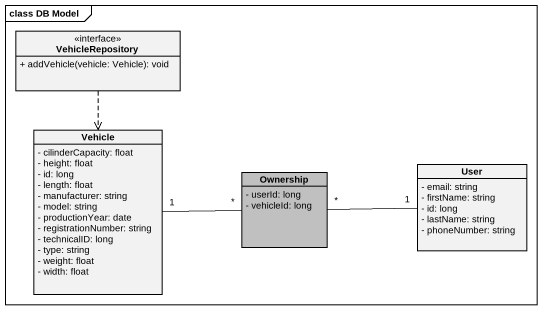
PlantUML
@startuml
mainframe class DB Model
hide circle
hide empty members
skinparam classAttributeIconSize 0
class VehicleRepository <<interface>> {
  + addVehicle(vehicle: Vehicle): void
}
class Vehicle {
  - cilinderCapacity: float
  - height: float
  - id: long
  - length: float
  - manufacturer: string
  - model: string
  - productionYear: date
  - registrationNumber: string
  - technicalID: long
  - type: string
  - weight: float
  - width: float
}
class User {
  - email: string
  - firstName: string
  - id: long
  - lastName: string
  - phoneNumber: string
}
class Ownership #C0C0C0 {
  - userId: long
  - vehicleId: long
}
VehicleRepository ..> Vehicle
Vehicle "1" -right- "*" Ownership
User "1" -left- "*" Ownership
@enduml
